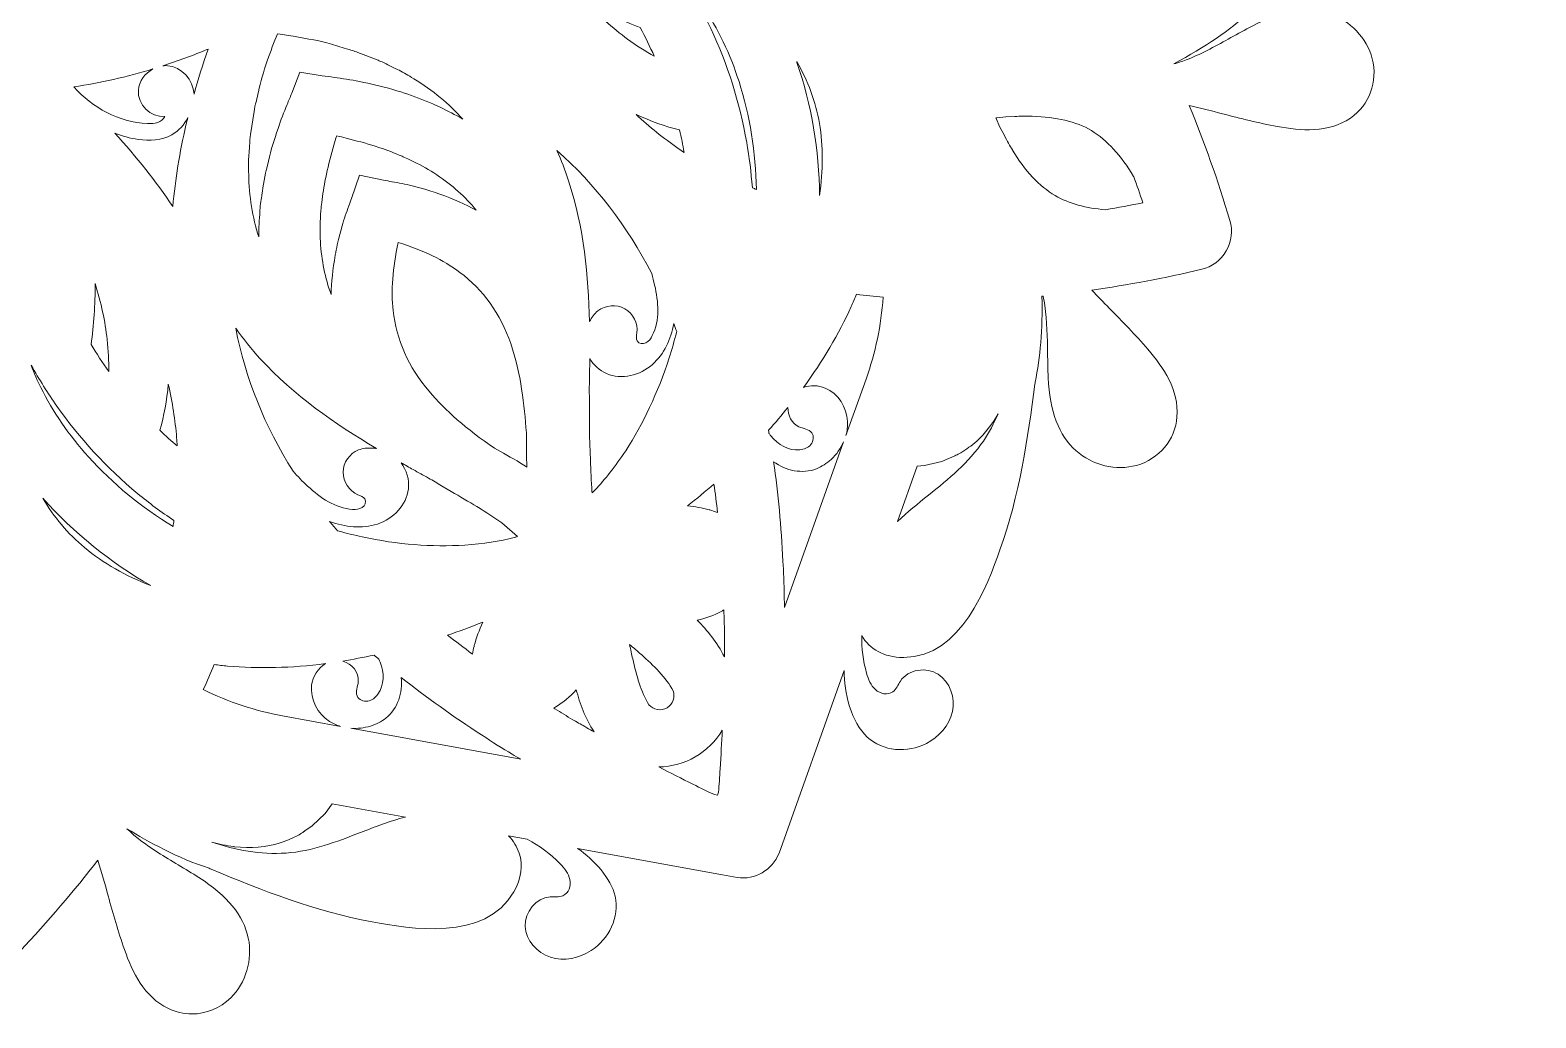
# Model space of a CAD drawing. Header units: millimetres. Extents: x -197 to 1097, y -667 to 136.
# Drawn here: x 808.8 to 997.3, y -234.6 to -110.9 of the extents above; entities that cross this region are included whole.
import ezdxf

# ---------------------------------------------------------------- set-up
doc = ezdxf.new("R2010")
doc.units = ezdxf.units.MM
doc.header["$MEASUREMENT"] = 0
doc.layers.add('Layer 4', color=7, linetype='Continuous')

msp = doc.modelspace()

# ---------------------------------------------------------------- linework, layer by layer
at = {"layer": 'Layer 4', "lineweight": 0}
for points, knots in [([(995.85, -46.25), (995.85, -46.25), (980.12, -27.73), (980.12, -27.73), (982.43, -29.11), (986.17, -30.16), (988.72, -29.37), (991.25, -28.59), (993, -26), (993.12, -23.36), (993.21, -21.59), (992.6, -19.74), (991.29, -18.55), (989.98, -17.35), (987.93, -16.94), (986.35, -17.75), (984.78, -18.57), (983.94, -20.68), (984.72, -22.27), (984.96, -22.76), (985.34, -23.21), (985.4, -23.75), (985.49, -24.54), (984.85, -25.27), (984.09, -25.51), (983.34, -25.76), (982.52, -25.63), (981.75, -25.44), (980.04, -25.02), (978.42, -24.29), (976.93, -23.35), (978.96, -23.37), (980.74, -22.3), (981.96, -20.24), (985.67, -13.98), (979.37, -6.57), (976.35, -3.01), (971.65, 2.53), (965.98, 7.02), (960.58, 11.16), (960.51, 11.21), (960.43, 11.26), (960.35, 11.3), (958.66, 12.84), (951.97, 17.33), (952, 17.4), (952.24, 17.31), (952.46, 17.23), (952.67, 17.15), (954.53, 16.4), (956.32, 15.41), (958.04, 14.45), (958.91, 13.97), (959.8, 13.47), (960.69, 13.01), (964.46, 11.06), (967.62, 10.55), (970.35, 11.44), (972.97, 12.3), (975.08, 14.51), (975.73, 17.09), (976.47, 19.97), (975.39, 22.89), (973, 24.52), (970.2, 26.43), (966.8, 26.13), (963.85, 25.58), (961.53, 25.15), (959.22, 24.55), (956.98, 23.98), (956.17, 23.77), (955.35, 23.56), (954.52, 23.36), (956.13, 27.41), (957.63, 31.71), (958.97, 36.15), (959.35, 37.42), (959.18, 38.81), (958.51, 39.97), (957.84, 41.14), (956.71, 41.98), (955.43, 42.28), (950.12, 43.53), (944.88, 44.49), (939.83, 45.15), (940.86, 46.26), (941.93, 47.36), (942.98, 48.43), (944.59, 50.07), (946.26, 51.78), (947.79, 53.57), (949.74, 55.85), (951.71, 58.65), (951.45, 62.03), (951.23, 64.92), (949.24, 67.3), (946.38, 68.11), (943.82, 68.83), (940.85, 68.11), (938.8, 66.27), (936.66, 64.35), (935.52, 61.36), (935.33, 57.12), (935.28, 56.12), (935.26, 55.1), (935.25, 54.11), (935.22, 52.13), (935.18, 50.09), (934.9, 48.11), (934.81, 47.5), (934.69, 46.9), (934.53, 46.28), (934.62, 49.42), (934.56, 53.61), (933.68, 57.68), (933.68, 57.77), (933.67, 57.86), (933.66, 57.95), (932.79, 64.69), (931.73, 71.85), (929.28, 78.69), (927.72, 83.07), (924.47, 92.16), (917.26, 92.16), (917.22, 92.16), (917.19, 92.16), (917.16, 92.16), (914.69, 92.13), (912.85, 91.08), (911.87, 89.21), (911.87, 89.21), (911.39, 90.54), (911.39, 90.54), (911.36, 92.17), (911.55, 93.8), (912.01, 95.36), (912.22, 96.12), (912.52, 96.9), (913.11, 97.43), (913.7, 97.95), (914.66, 98.15), (915.29, 97.68), (915.73, 97.36), (915.93, 96.8), (916.24, 96.35), (917.22, 94.87), (919.47, 94.55), (920.97, 95.51), (922.46, 96.46), (923.12, 98.45), (922.74, 100.18), (922.37, 101.91), (921.07, 103.36), (919.49, 104.17), (917.14, 105.38), (914.03, 105.16), (912.09, 103.37), (910.45, 101.85), (909.51, 98.97), (909.27, 96.49), (909.27, 96.49), (903.13, 113.69), (903.13, 113.69), (903.13, 113.69), (902.51, 115.43), (902.51, 115.43), (901.68, 117.54), (899.51, 118.78), (897.22, 118.44), (897.22, 118.44), (873.25, 114.07), (873.25, 114.07), (875.61, 115.36), (878.45, 118.11), (879.05, 120.74), (879.63, 123.32), (878.27, 126.12), (876.04, 127.55), (874.55, 128.51), (872.65, 128.91), (870.96, 128.38), (869.27, 127.84), (867.88, 126.27), (867.8, 124.5), (867.72, 122.73), (869.12, 120.94), (870.89, 120.82), (871.44, 120.79), (872.02, 120.89), (872.52, 120.67), (873.25, 120.36), (873.55, 119.43), (873.39, 118.66), (873.23, 117.88), (872.7, 117.24), (872.15, 116.67), (870.71, 115.17), (868.98, 114), (867.09, 113.12), (867.55, 113.7), (867.9, 114.34), (868.1, 115.01), (868.54, 116.49), (868.3, 118.07), (867.38, 119.69), (863.81, 126.04), (854.25, 124.3), (849.65, 123.46), (842.51, 122.15), (835.78, 119.49), (829.5, 116.88), (829.42, 116.84), (829.34, 116.8), (829.27, 116.76), (826.4, 115.84), (823.47, 114.47), (820.09, 112.48), (820.04, 112.55), (819.99, 112.62), (819.94, 112.69), (820.09, 112.81), (820.22, 112.92), (820.36, 113.03), (821.93, 114.27), (823.69, 115.32), (825.38, 116.33), (826.23, 116.84), (827.1, 117.36), (827.95, 117.91), (831.52, 120.2), (833.55, 122.67), (834.14, 125.49), (834.7, 128.18), (833.84, 131.12), (831.94, 132.97), (829.81, 135.05), (826.75, 135.58), (824.14, 134.32), (821.08, 132.86), (819.64, 129.76), (818.64, 126.92), (817.86, 124.7), (817.21, 122.4), (816.59, 120.18), (816.39, 119.44), (816.18, 118.68), (815.96, 117.92), (813.36, 121.19), (810.5, 124.47), (807.46, 127.71), (806.56, 128.67), (805.27, 129.23), (803.92, 129.23), (802.58, 129.23), (801.29, 128.67), (800.39, 127.71), (796.54, 123.61), (793.01, 119.45), (789.87, 115.33), (789.34, 116.97), (788.88, 118.64), (788.42, 120.27), (787.8, 122.49), (787.16, 124.79), (786.38, 127.01), (785.37, 129.85), (783.94, 132.95), (780.88, 134.41), (778.27, 135.67), (775.21, 135.14), (773.08, 133.06), (771.18, 131.21), (770.31, 128.27), (770.88, 125.57), (771.47, 122.76), (773.49, 120.28), (777.07, 118), (777.92, 117.45), (778.79, 116.93), (779.64, 116.42), (781.33, 115.4), (783.09, 114.35), (784.66, 113.12), (785.13, 112.75), (785.59, 112.34), (786.05, 111.9), (782.17, 114.28), (778.94, 115.83), (775.75, 116.85), (775.68, 116.89), (775.6, 116.93), (775.52, 116.97), (769.24, 119.58), (762.51, 122.24), (755.37, 123.55), (750.77, 124.39), (741.21, 126.13), (737.64, 119.78), (736.36, 117.52), (736.4, 115.32), (737.69, 113.5), (737.69, 113.5), (736.57, 113.71), (736.57, 113.71), (735.13, 114.5), (733.81, 115.48), (732.66, 116.67), (732.11, 117.24), (731.59, 117.88), (731.43, 118.66), (731.27, 119.43), (731.57, 120.36), (732.3, 120.67), (732.8, 120.89), (733.38, 120.79), (733.92, 120.82), (735.69, 120.94), (737.1, 122.73), (737.02, 124.5), (736.94, 126.27), (735.55, 127.84), (733.86, 128.38), (732.17, 128.91), (730.27, 128.51), (728.78, 127.55), (726.55, 126.12), (725.19, 123.32), (725.77, 120.74), (726.27, 118.55), (728.31, 116.29), (730.34, 114.84), (730.34, 114.84), (712.39, 118.12), (712.39, 118.12), (712.39, 118.12), (710.58, 118.45), (710.58, 118.45), (708.33, 118.79), (706.17, 117.53), (705.33, 115.38), (705.33, 115.38), (697.08, 92.29), (697.08, 92.29), (697.08, 92.35), (697.09, 92.4), (697.09, 92.45), (697.15, 95.15), (696.19, 98.98), (694.21, 100.81), (692.27, 102.61), (689.15, 102.83), (686.8, 101.62), (685.23, 100.8), (683.93, 99.36), (683.55, 97.62), (683.17, 95.89), (683.84, 93.91), (685.33, 92.95), (686.82, 91.99), (689.07, 92.32), (690.06, 93.79), (690.36, 94.25), (690.56, 94.8), (691, 95.13), (691.64, 95.6), (692.59, 95.4), (693.18, 94.87), (693.77, 94.34), (694.07, 93.57), (694.29, 92.81), (694.93, 90.59), (695.04, 88.25), (694.75, 85.95), (694.55, 86.79), (694.22, 87.55), (693.76, 88.19), (692.71, 89.64), (691.03, 90.42), (688.9, 90.44), (688.87, 90.44), (688.84, 90.44), (688.81, 90.44), (681.59, 90.44), (678.34, 81.35), (676.78, 76.97), (674.34, 70.13), (673.28, 62.97), (672.4, 56.22), (672.39, 56.13), (672.39, 56.05), (672.39, 55.96), (671.73, 52.93), (671.45, 49.61), (671.51, 45.56), (671.51, 45.56), (671.31, 45.54), (671.31, 45.54), (671.25, 45.84), (671.2, 46.12), (671.16, 46.39), (670.88, 48.36), (670.85, 50.41), (670.82, 52.39), (670.8, 53.37), (670.78, 54.39), (670.74, 55.4), (670.54, 59.64), (669.41, 62.63), (667.27, 64.55), (665.22, 66.38), (662.24, 67.11), (659.68, 66.39), (656.82, 65.58), (654.83, 63.19), (654.61, 60.31), (654.35, 56.92), (656.32, 54.13), (658.27, 51.84), (659.81, 50.05), (661.47, 48.35), (663.08, 46.71), (663.72, 46.06), (664.37, 45.39), (665.02, 44.72), (660.89, 44.09), (656.65, 43.28), (652.42, 42.28), (651.13, 41.98), (650.01, 41.14), (649.34, 39.98), (648.67, 38.81), (648.5, 37.42), (648.88, 36.15), (650.48, 30.85), (652.29, 25.78), (654.26, 21.06), (652.47, 21.44), (650.67, 21.9), (648.92, 22.35), (646.69, 22.92), (644.38, 23.51), (642.06, 23.95), (639.11, 24.5), (635.71, 24.8), (632.91, 22.89), (630.52, 21.25), (629.44, 18.33), (630.18, 15.45), (630.83, 12.88), (632.94, 10.66), (635.56, 9.81), (638.29, 8.91), (641.45, 9.43), (645.22, 11.37), (646.11, 11.84), (647, 12.33), (647.86, 12.81), (649.59, 13.77), (651.38, 14.77), (653.24, 15.51), (653.8, 15.74), (654.38, 15.93), (654.99, 16.1), (650.99, 13.93), (648.03, 11.91), (645.56, 9.66), (645.48, 9.62), (645.41, 9.57), (645.34, 9.52), (639.93, 5.39), (634.26, 0.89), (629.56, -4.64), (626.54, -8.2), (620.24, -15.61), (623.96, -21.88), (624.92, -23.51), (626.19, -24.51), (627.72, -24.86), (628.49, -25.03), (629.32, -25.03), (630.18, -24.85), (630.18, -24.85), (629.19, -26.01), (629.19, -26.01), (627.75, -26.9), (626.19, -27.59), (624.54, -28), (623.78, -28.19), (622.95, -28.31), (622.2, -28.07), (621.45, -27.82), (620.8, -27.09), (620.89, -26.31), (620.95, -25.76), (621.33, -25.32), (621.57, -24.83), (622.36, -23.23), (621.52, -21.12), (619.94, -20.31), (618.36, -19.49), (616.31, -19.91), (615, -21.1), (613.69, -22.3), (613.09, -24.15), (613.17, -25.92), (613.3, -28.56), (615.04, -31.15), (617.57, -31.93), (619.74, -32.6), (622.78, -31.93), (625.06, -30.87), (625.06, -30.87), (613.19, -44.85), (613.19, -44.85), (613.19, -44.85), (612, -46.25), (612, -46.25), (610.58, -48.03), (610.59, -50.53), (612.03, -52.33), (612.03, -52.33), (627.91, -71.03), (627.91, -71.03), (627.85, -70.99), (627.79, -70.95), (627.72, -70.91), (625.42, -69.51), (621.62, -68.43), (619.05, -69.23), (616.52, -70.01), (614.77, -72.6), (614.65, -75.24), (614.56, -77.01), (615.17, -78.86), (616.48, -80.05), (617.79, -81.25), (619.84, -81.66), (621.41, -80.85), (622.99, -80.03), (623.83, -77.92), (623.05, -76.33), (622.81, -75.84), (622.43, -75.39), (622.37, -74.85), (622.28, -74.06), (622.92, -73.33), (623.68, -73.09), (624.43, -72.84), (625.25, -72.97), (626.02, -73.16), (628.13, -73.68), (630.1, -74.67), (631.86, -75.95), (631.26, -75.76), (630.65, -75.65), (630.04, -75.65), (628.59, -75.62), (626.54, -76.15), (625, -78.75), (621.29, -85.02), (627.58, -92.43), (630.61, -95.99), (635.31, -101.53), (640.98, -106.02), (646.38, -110.15), (646.45, -110.21), (646.52, -110.25), (646.6, -110.3), (648.98, -112.45), (651.86, -114.44), (655.6, -116.5), (655.59, -116.53), (655.57, -116.56), (655.56, -116.59), (655.12, -116.46), (654.69, -116.31), (654.28, -116.14), (652.43, -115.4), (650.64, -114.41), (648.91, -113.45), (648.05, -112.97), (647.16, -112.47), (646.26, -112.01), (642.5, -110.06), (639.34, -109.55), (636.61, -110.44), (633.99, -111.3), (631.88, -113.51), (631.22, -116.09), (630.49, -118.97), (631.56, -121.88), (633.95, -123.52), (636.75, -125.43), (640.15, -125.13), (643.11, -124.58), (645.43, -124.15), (647.74, -123.55), (649.97, -122.98), (651.04, -122.71), (652.13, -122.42), (653.22, -122.16), (651.65, -126.14), (650.2, -130.35), (648.88, -134.7), (648.5, -135.97), (648.67, -137.36), (649.34, -138.52), (650.01, -139.69), (651.13, -140.53), (652.42, -140.83), (657.58, -142.04), (662.67, -142.98), (667.59, -143.64), (666.42, -144.93), (665.18, -146.2), (663.98, -147.43), (662.37, -149.07), (660.7, -150.77), (659.17, -152.56), (657.21, -154.85), (655.25, -157.64), (655.51, -161.03), (655.73, -163.91), (657.72, -166.3), (660.58, -167.11), (663.13, -167.83), (666.11, -167.1), (668.16, -165.27), (670.3, -163.35), (671.43, -160.36), (671.63, -156.12), (671.68, -155.11), (671.69, -154.09), (671.71, -153.11), (671.74, -151.13), (671.77, -149.08), (672.06, -147.11), (672.14, -146.51), (672.26, -145.91), (672.42, -145.29), (672.3, -149.84), (672.57, -153.41), (673.28, -156.68), (673.28, -156.77), (673.28, -156.86), (673.29, -156.94), (674.17, -163.69), (675.23, -170.85), (677.67, -177.69), (679.24, -182.07), (682.48, -191.16), (689.7, -191.16), (689.73, -191.16), (689.76, -191.16), (689.8, -191.16), (691.81, -191.14), (693.43, -190.43), (694.48, -189.13), (695.01, -188.47), (695.4, -187.67), (695.62, -186.77), (695.62, -186.77), (696.37, -188.84), (696.37, -188.84), (696.42, -190.57), (696.24, -192.3), (695.76, -193.96), (695.55, -194.72), (695.25, -195.5), (694.66, -196.03), (694.07, -196.55), (693.11, -196.75), (692.48, -196.28), (692.04, -195.96), (691.84, -195.4), (691.53, -194.95), (690.55, -193.47), (688.3, -193.15), (686.8, -194.11), (685.31, -195.06), (684.65, -197.04), (685.02, -198.78), (685.4, -200.51), (686.7, -201.96), (688.28, -202.77), (690.63, -203.98), (693.74, -203.76), (695.68, -201.97), (697.37, -200.41), (698.31, -197.4), (698.52, -194.87), (698.52, -194.87), (704.72, -212.24), (704.72, -212.24), (704.72, -212.24), (705.34, -213.98), (705.34, -213.98), (706.18, -216.1), (708.34, -217.34), (710.63, -216.99), (710.63, -216.99), (734.63, -212.61), (734.63, -212.61), (734.59, -212.63), (734.56, -212.65), (734.52, -212.66), (732.16, -213.96), (729.32, -216.71), (728.72, -219.34), (728.14, -221.92), (729.5, -224.72), (731.73, -226.15), (733.22, -227.11), (735.12, -227.51), (736.81, -226.97), (738.5, -226.44), (739.89, -224.87), (739.97, -223.1), (740.05, -221.33), (738.65, -219.54), (736.88, -219.42), (736.33, -219.39), (735.75, -219.49), (735.25, -219.27), (734.52, -218.96), (734.22, -218.03), (734.38, -217.26), (734.54, -216.48), (735.07, -215.84), (735.61, -215.27), (736.84, -213.99), (738.28, -212.95), (739.85, -212.13), (739.46, -212.63), (739.15, -213.17), (738.95, -213.74), (738.39, -215.3), (738.6, -216.96), (739.58, -218.69), (743.15, -225.04), (752.71, -223.29), (757.31, -222.46), (764.45, -221.15), (771.18, -218.49), (777.46, -215.88), (777.54, -215.84), (777.62, -215.8), (777.69, -215.76), (780.79, -214.76), (783.99, -213.23), (787.71, -210.97), (787.73, -210.99), (787.74, -211.01), (787.75, -211.03), (787.37, -211.39), (786.99, -211.72), (786.6, -212.03), (785.03, -213.26), (783.27, -214.31), (781.57, -215.33), (780.73, -215.84), (779.85, -216.36), (779, -216.9), (775.43, -219.19), (773.41, -221.67), (772.82, -224.48), (772.25, -227.18), (773.11, -230.12), (775.02, -231.97), (777.15, -234.04), (780.21, -234.57), (782.82, -233.32), (785.87, -231.85), (787.31, -228.76), (788.31, -225.92), (789.1, -223.7), (789.74, -221.4), (790.36, -219.18), (790.67, -218.06), (791, -216.91), (791.33, -215.77), (794.09, -219.27), (797.13, -222.79), (800.38, -226.26), (801.29, -227.22), (802.58, -227.77), (803.92, -227.77), (805.27, -227.77), (806.56, -227.22), (807.46, -226.26), (811.01, -222.48), (814.29, -218.64), (817.25, -214.83), (817.71, -216.31), (818.13, -217.81), (818.53, -219.27), (819.15, -221.49), (819.8, -223.79), (820.58, -226.01), (821.58, -228.84), (823.02, -231.94), (826.08, -233.41), (827.02, -233.86), (828.02, -234.08), (829.01, -234.08), (830.77, -234.08), (832.52, -233.39), (833.88, -232.06), (835.78, -230.21), (836.64, -227.27), (836.08, -224.57), (835.49, -221.76), (833.46, -219.28), (829.89, -216.99), (829.04, -216.45), (828.17, -215.93), (827.32, -215.42), (825.62, -214.4), (823.87, -213.35), (822.3, -212.12), (821.81, -211.74), (821.35, -211.33), (820.89, -210.88), (823.57, -212.53), (827.24, -214.57), (831.2, -215.84), (831.28, -215.89), (831.36, -215.93), (831.44, -215.96), (837.72, -218.58), (844.44, -221.24), (851.59, -222.54), (856.18, -223.38), (865.75, -225.13), (869.32, -218.78), (870.27, -217.09), (870.49, -215.46), (869.98, -213.93), (869.73, -213.16), (869.28, -212.43), (868.67, -211.78), (868.67, -211.78), (871.01, -212.21), (871.01, -212.21), (872.52, -213.02), (873.91, -214.03), (875.11, -215.27), (875.65, -215.84), (876.18, -216.48), (876.34, -217.26), (876.5, -218.03), (876.2, -218.96), (875.47, -219.27), (874.97, -219.49), (874.39, -219.39), (873.85, -219.42), (872.07, -219.54), (870.67, -221.33), (870.75, -223.1), (870.83, -224.87), (872.22, -226.44), (873.91, -226.97), (875.6, -227.51), (877.5, -227.11), (878.99, -226.15), (881.22, -224.72), (882.58, -221.92), (882, -219.34), (881.49, -217.11), (879.37, -214.8), (877.3, -213.35), (877.3, -213.35), (895.46, -216.67), (895.46, -216.67), (895.46, -216.67), (897.27, -217), (897.27, -217), (899.52, -217.33), (901.68, -216.08), (902.52, -213.93), (902.52, -213.93), (910.68, -191.08), (910.68, -191.08), (910.63, -193.78), (911.59, -197.59), (913.56, -199.41), (915.5, -201.21), (918.61, -201.43), (920.97, -200.22), (922.54, -199.4), (923.84, -197.96), (924.22, -196.22), (924.6, -194.49), (923.93, -192.51), (922.44, -191.55), (920.95, -190.59), (918.7, -190.92), (917.71, -192.39), (917.41, -192.85), (917.21, -193.4), (916.77, -193.73), (916.13, -194.2), (915.18, -194), (914.59, -193.47), (914, -192.94), (913.7, -192.17), (913.48, -191.41), (913.04, -189.87), (912.85, -188.28), (912.87, -186.68), (913.87, -188.42), (915.66, -189.41), (918.05, -189.44), (918.08, -189.44), (918.12, -189.44), (918.15, -189.44), (925.36, -189.44), (928.61, -180.34), (930.18, -175.96), (932.62, -169.12), (933.68, -161.97), (934.55, -155.22), (934.57, -155.13), (934.57, -155.05), (934.57, -154.96), (935.24, -151.85), (935.52, -148.41), (935.44, -144.2), (935.48, -144.19), (935.53, -144.19), (935.57, -144.18), (935.66, -144.6), (935.74, -144.99), (935.79, -145.38), (936.08, -147.36), (936.11, -149.4), (936.14, -151.38), (936.16, -152.37), (936.17, -153.39), (936.22, -154.4), (936.42, -158.63), (937.55, -161.63), (939.69, -163.54), (941.74, -165.38), (944.72, -166.1), (947.27, -165.38), (950.13, -164.58), (952.12, -162.19), (952.34, -159.3), (952.6, -155.92), (950.64, -153.13), (948.68, -150.84), (947.15, -149.05), (945.48, -147.35), (943.87, -145.7), (943.15, -144.96), (942.41, -144.21), (941.68, -143.44), (946.14, -142.8), (950.76, -141.93), (955.43, -140.83), (956.72, -140.53), (957.84, -139.69), (958.51, -138.52), (959.18, -137.36), (959.35, -135.97), (958.97, -134.7), (957.45, -129.67), (955.74, -124.84), (953.88, -120.32), (955.28, -120.64), (956.67, -121), (958.03, -121.35), (960.27, -121.92), (962.57, -122.51), (964.89, -122.94), (967.85, -123.49), (971.25, -123.8), (974.05, -121.88), (976.44, -120.25), (977.51, -117.33), (976.78, -114.45), (976.13, -111.88), (974.01, -109.66), (971.39, -108.8), (968.67, -107.91), (965.51, -108.42), (961.74, -110.37), (960.84, -110.84), (959.95, -111.33), (959.09, -111.81), (957.36, -112.77), (955.57, -113.77), (953.72, -114.51), (953.16, -114.73), (952.57, -114.93), (951.95, -115.1), (955.92, -112.95), (958.95, -110.89), (961.4, -108.66), (961.48, -108.62), (961.55, -108.57), (961.62, -108.52), (967.02, -104.39), (972.69, -99.89), (977.39, -94.36), (980.42, -90.8), (986.71, -83.39), (983, -77.12), (981.66, -74.86), (979.66, -73.8), (977.37, -74.05), (977.37, -74.05), (978.66, -72.54), (978.66, -72.54), (980.08, -71.67), (981.61, -71), (983.23, -70.6), (983.99, -70.41), (984.82, -70.29), (985.57, -70.53), (986.32, -70.78), (986.97, -71.51), (986.88, -72.29), (986.82, -72.84), (986.44, -73.28), (986.2, -73.77), (985.41, -75.37), (986.25, -77.48), (987.83, -78.29), (989.41, -79.11), (991.46, -78.69), (992.77, -77.5), (994.08, -76.3), (994.68, -74.45), (994.6, -72.68), (994.47, -70.04), (992.72, -67.45), (990.2, -66.67), (988.05, -66.01), (985.04, -66.65), (982.77, -67.7), (982.77, -67.7), (994.66, -53.7), (994.66, -53.7), (994.66, -53.7), (995.85, -52.3), (995.85, -52.3), (997.27, -50.52), (997.27, -48.03), (995.85, -46.25)], [0, 0, 0, 0, 1, 1, 1, 2, 2, 2, 3, 3, 3, 4, 4, 4, 5, 5, 5, 6, 6, 6, 7, 7, 7, 8, 8, 8, 9, 9, 9, 10, 10, 10, 11, 11, 11, 12, 12, 12, 13, 13, 13, 14, 14, 14, 15, 15, 15, 16, 16, 16, 17, 17, 17, 18, 18, 18, 19, 19, 19, 20, 20, 20, 21, 21, 21, 22, 22, 22, 23, 23, 23, 24, 24, 24, 25, 25, 25, 26, 26, 26, 27, 27, 27, 28, 28, 28, 29, 29, 29, 30, 30, 30, 31, 31, 31, 32, 32, 32, 33, 33, 33, 34, 34, 34, 35, 35, 35, 36, 36, 36, 37, 37, 37, 38, 38, 38, 39, 39, 39, 40, 40, 40, 41, 41, 41, 42, 42, 42, 43, 43, 43, 44, 44, 44, 45, 45, 45, 46, 46, 46, 47, 47, 47, 48, 48, 48, 49, 49, 49, 50, 50, 50, 51, 51, 51, 52, 52, 52, 53, 53, 53, 54, 54, 54, 55, 55, 55, 56, 56, 56, 57, 57, 57, 58, 58, 58, 59, 59, 59, 60, 60, 60, 61, 61, 61, 62, 62, 62, 63, 63, 63, 64, 64, 64, 65, 65, 65, 66, 66, 66, 67, 67, 67, 68, 68, 68, 69, 69, 69, 70, 70, 70, 71, 71, 71, 72, 72, 72, 73, 73, 73, 74, 74, 74, 75, 75, 75, 76, 76, 76, 77, 77, 77, 78, 78, 78, 79, 79, 79, 80, 80, 80, 81, 81, 81, 82, 82, 82, 83, 83, 83, 84, 84, 84, 85, 85, 85, 86, 86, 86, 87, 87, 87, 88, 88, 88, 89, 89, 89, 90, 90, 90, 91, 91, 91, 92, 92, 92, 93, 93, 93, 94, 94, 94, 95, 95, 95, 96, 96, 96, 97, 97, 97, 98, 98, 98, 99, 99, 99, 100, 100, 100, 101, 101, 101, 102, 102, 102, 103, 103, 103, 104, 104, 104, 105, 105, 105, 106, 106, 106, 107, 107, 107, 108, 108, 108, 109, 109, 109, 110, 110, 110, 111, 111, 111, 112, 112, 112, 113, 113, 113, 114, 114, 114, 115, 115, 115, 116, 116, 116, 117, 117, 117, 118, 118, 118, 119, 119, 119, 120, 120, 120, 121, 121, 121, 122, 122, 122, 123, 123, 123, 124, 124, 124, 125, 125, 125, 126, 126, 126, 127, 127, 127, 128, 128, 128, 129, 129, 129, 130, 130, 130, 131, 131, 131, 132, 132, 132, 133, 133, 133, 134, 134, 134, 135, 135, 135, 136, 136, 136, 137, 137, 137, 138, 138, 138, 139, 139, 139, 140, 140, 140, 141, 141, 141, 142, 142, 142, 143, 143, 143, 144, 144, 144, 145, 145, 145, 146, 146, 146, 147, 147, 147, 148, 148, 148, 149, 149, 149, 150, 150, 150, 151, 151, 151, 152, 152, 152, 153, 153, 153, 154, 154, 154, 155, 155, 155, 156, 156, 156, 157, 157, 157, 158, 158, 158, 159, 159, 159, 160, 160, 160, 161, 161, 161, 162, 162, 162, 163, 163, 163, 164, 164, 164, 165, 165, 165, 166, 166, 166, 167, 167, 167, 168, 168, 168, 169, 169, 169, 170, 170, 170, 171, 171, 171, 172, 172, 172, 173, 173, 173, 174, 174, 174, 175, 175, 175, 176, 176, 176, 177, 177, 177, 178, 178, 178, 179, 179, 179, 180, 180, 180, 181, 181, 181, 182, 182, 182, 183, 183, 183, 184, 184, 184, 185, 185, 185, 186, 186, 186, 187, 187, 187, 188, 188, 188, 189, 189, 189, 190, 190, 190, 191, 191, 191, 192, 192, 192, 193, 193, 193, 194, 194, 194, 195, 195, 195, 196, 196, 196, 197, 197, 197, 198, 198, 198, 199, 199, 199, 200, 200, 200, 201, 201, 201, 202, 202, 202, 203, 203, 203, 204, 204, 204, 205, 205, 205, 206, 206, 206, 207, 207, 207, 208, 208, 208, 209, 209, 209, 210, 210, 210, 211, 211, 211, 212, 212, 212, 213, 213, 213, 214, 214, 214, 215, 215, 215, 216, 216, 216, 217, 217, 217, 218, 218, 218, 219, 219, 219, 220, 220, 220, 221, 221, 221, 222, 222, 222, 223, 223, 223, 224, 224, 224, 225, 225, 225, 226, 226, 226, 227, 227, 227, 228, 228, 228, 229, 229, 229, 230, 230, 230, 231, 231, 231, 232, 232, 232, 233, 233, 233, 234, 234, 234, 235, 235, 235, 236, 236, 236, 237, 237, 237, 238, 238, 238, 239, 239, 239, 240, 240, 240, 241, 241, 241, 242, 242, 242, 243, 243, 243, 244, 244, 244, 245, 245, 245, 246, 246, 246, 247, 247, 247, 248, 248, 248, 249, 249, 249, 250, 250, 250, 251, 251, 251, 252, 252, 252, 253, 253, 253, 254, 254, 254, 255, 255, 255, 256, 256, 256, 257, 257, 257, 258, 258, 258, 259, 259, 259, 260, 260, 260, 261, 261, 261, 262, 262, 262, 263, 263, 263, 264, 264, 264, 265, 265, 265, 266, 266, 266, 267, 267, 267, 268, 268, 268, 269, 269, 269, 270, 270, 270, 271, 271, 271, 272, 272, 272, 273, 273, 273, 274, 274, 274, 275, 275, 275, 276, 276, 276, 277, 277, 277, 278, 278, 278, 279, 279, 279, 280, 280, 280, 281, 281, 281, 282, 282, 282, 283, 283, 283, 284, 284, 284, 285, 285, 285, 286, 286, 286, 287, 287, 287, 288, 288, 288, 289, 289, 289, 290, 290, 290, 291, 291, 291, 292, 292, 292, 293, 293, 293, 294, 294, 294, 295, 295, 295, 296, 296, 296, 297, 297, 297, 298, 298, 298, 299, 299, 299, 300, 300, 300, 301, 301, 301, 302, 302, 302, 303, 303, 303, 304, 304, 304, 305, 305, 305, 306, 306, 306, 307, 307, 307, 308, 308, 308, 309, 309, 309, 310, 310, 310, 311, 311, 311, 312, 312, 312, 313, 313, 313, 314, 314, 314, 315, 315, 315, 316, 316, 316, 317, 317, 317, 318, 318, 318, 319, 319, 319, 320, 320, 320, 321, 321, 321, 322, 322, 322, 323, 323, 323, 324, 324, 324, 325, 325, 325, 326, 326, 326, 327, 327, 327, 328, 328, 328, 329, 329, 329, 330, 330, 330, 331, 331, 331, 332, 332, 332, 333, 333, 333, 334, 334, 334, 335, 335, 335, 336, 336, 336, 337, 337, 337, 338, 338, 338, 339, 339, 339, 340, 340, 340, 341, 341, 341, 342, 342, 342, 343, 343, 343, 344, 344, 344, 345, 345, 345, 346, 346, 346, 347, 347, 347, 348, 348, 348, 349, 349, 349, 350, 350, 350, 350]), ([(899.18, -130.63), (899.03, -128.66), (898.8, -126.75), (898.47, -124.93), (897.58, -119.9), (896.07, -115.11), (893.98, -110.69), (893.14, -108.9), (892.19, -107.12), (891.15, -105.38), (891.83, -106.2), (892.42, -107), (892.96, -107.82), (894.88, -110.68), (896.41, -113.87), (897.51, -117.32), (898.87, -121.57), (899.61, -126.21), (899.68, -130.83), (899.51, -130.76), (899.35, -130.69), (899.18, -130.63)], [0, 0, 0, 0, 1, 1, 1, 2, 2, 2, 3, 3, 3, 4, 4, 4, 5, 5, 5, 6, 6, 6, 7, 7, 7, 7]), ([(886.91, -114.15), (885.8, -113.52), (884.68, -112.8), (883.57, -112), (881.69, -110.63), (879.88, -108.99), (878.1, -107.06), (880.52, -108.53), (882.83, -109.68), (885.13, -110.56), (885.77, -111.73), (886.36, -112.93), (886.91, -114.15)], [0, 0, 0, 0, 1, 1, 1, 2, 2, 2, 3, 3, 3, 4, 4, 4, 4]), ([(847.29, -112.89), (847.65, -113), (848.01, -113.11), (848.37, -113.21), (848.86, -113.35), (849.32, -113.47), (849.78, -113.67), (849.78, -113.67), (852.32, -114.64), (852.32, -114.64), (852.75, -114.82), (853.22, -115.05), (853.72, -115.3), (854.04, -115.46), (854.36, -115.62), (854.76, -115.81), (855.31, -116.05), (855.9, -116.41), (856.52, -116.79), (856.52, -116.79), (856.79, -116.96), (856.79, -116.96), (859.17, -118.4), (861.23, -120.11), (862.95, -122.03), (861.99, -121.46), (861.03, -120.99), (860.09, -120.54), (860.09, -120.54), (859.42, -120.21), (859.42, -120.21), (859.42, -120.21), (859.19, -120.11), (859.19, -120.11), (858.91, -120), (858.63, -119.89), (858.34, -119.78), (858.34, -119.78), (858.21, -119.72), (858.21, -119.72), (857.1, -119.28), (855.95, -118.83), (854.69, -118.48), (853.26, -118), (851.88, -117.71), (850.54, -117.43), (850.54, -117.43), (850.01, -117.31), (850.01, -117.31), (848.92, -117.08), (847.85, -116.93), (846.82, -116.79), (846.32, -116.72), (845.82, -116.66), (845.33, -116.58), (845.33, -116.58), (842.52, -116.13), (842.52, -116.13), (842.52, -116.13), (841.51, -118.78), (841.51, -118.78), (841.33, -119.24), (841.14, -119.7), (840.94, -120.2), (840.55, -121.16), (840.14, -122.14), (839.8, -123.19), (839.8, -123.19), (839.63, -123.72), (839.63, -123.72), (839.21, -125.02), (838.77, -126.36), (838.47, -127.83), (838.13, -129.1), (837.95, -130.32), (837.78, -131.5), (837.78, -131.5), (837.76, -131.63), (837.76, -131.63), (837.71, -131.93), (837.67, -132.24), (837.61, -132.62), (837.61, -132.62), (837.58, -132.86), (837.58, -132.86), (837.56, -133.09), (837.55, -133.33), (837.53, -133.56), (837.46, -134.61), (837.38, -135.68), (837.39, -136.77), (836.6, -134.32), (836.18, -131.68), (836.13, -128.9), (836.13, -128.9), (836.12, -128.68), (836.12, -128.68), (836.1, -127.91), (836.09, -127.19), (836.16, -126.48), (836.19, -126.14), (836.21, -125.81), (836.23, -125.46), (836.23, -125.46), (836.23, -125.41), (836.23, -125.41), (836.27, -124.86), (836.3, -124.34), (836.35, -123.95), (836.35, -123.95), (836.8, -121.07), (836.8, -121.07), (836.84, -120.69), (836.96, -120.23), (837.09, -119.73), (837.18, -119.37), (837.27, -119), (837.35, -118.62), (837.62, -117.36), (838.01, -116.08), (838.44, -114.72), (838.44, -114.72), (838.44, -114.72), (838.44, -114.72), (838.87, -113.53), (839.3, -112.41), (839.73, -111.33), (841.52, -111.6), (843.26, -111.9), (844.89, -112.23), (845.87, -112.46), (846.61, -112.67), (847.29, -112.89)], [0, 0, 0, 0, 1, 1, 1, 2, 2, 2, 3, 3, 3, 4, 4, 4, 5, 5, 5, 6, 6, 6, 7, 7, 7, 8, 8, 8, 9, 9, 9, 10, 10, 10, 11, 11, 11, 12, 12, 12, 13, 13, 13, 14, 14, 14, 15, 15, 15, 16, 16, 16, 17, 17, 17, 18, 18, 18, 19, 19, 19, 20, 20, 20, 21, 21, 21, 22, 22, 22, 23, 23, 23, 24, 24, 24, 25, 25, 25, 26, 26, 26, 27, 27, 27, 28, 28, 28, 29, 29, 29, 30, 30, 30, 31, 31, 31, 32, 32, 32, 33, 33, 33, 34, 34, 34, 35, 35, 35, 36, 36, 36, 37, 37, 37, 38, 38, 38, 39, 39, 39, 40, 40, 40, 41, 41, 41, 42, 42, 42, 43, 43, 43, 44, 44, 44, 44]), ([(825.96, -115.33), (825.77, -115.31), (825.58, -115.32), (825.39, -115.34), (827.31, -114.72), (829.2, -114.02), (831.04, -113.25), (830.39, -115.16), (829.81, -117.03), (829.29, -118.9), (829.29, -118.89), (829.29, -118.88), (829.29, -118.87), (829.21, -117.1), (827.73, -115.47), (825.96, -115.33)], [0, 0, 0, 0, 1, 1, 1, 2, 2, 2, 3, 3, 3, 4, 4, 4, 5, 5, 5, 5]), ([(907.59, -131.57), (907.55, -125.94), (906.58, -120.23), (904.77, -114.92), (904.76, -114.88), (904.74, -114.83), (904.73, -114.79), (906.14, -117.19), (907.13, -119.87), (907.58, -122.55), (908.05, -125.42), (908.05, -128.45), (907.59, -131.57)], [0, 0, 0, 0, 1, 1, 1, 2, 2, 2, 3, 3, 3, 4, 4, 4, 4]), ([(814.23, -117.99), (817.56, -117.48), (820.89, -116.72), (824.14, -115.73), (823.15, -116.27), (822.39, -117.27), (822.32, -118.4), (822.2, -120.16), (823.86, -121.86), (825.62, -121.69), (825.32, -122.47), (824.3, -122.62), (823.46, -122.57), (819.8, -122.37), (816.62, -120.62), (814.23, -117.99)], [0, 0, 0, 0, 1, 1, 1, 2, 2, 2, 3, 3, 3, 4, 4, 4, 5, 5, 5, 5]), ([(828.28, -122.79), (827.49, -126.14), (826.94, -129.55), (826.63, -132.96), (824.53, -129.83), (822.1, -126.77), (819.36, -123.78), (820.31, -124.15), (821.29, -124.42), (822.3, -124.56), (823.72, -124.76), (825.25, -124.71), (826.5, -123.99), (827.38, -123.5), (828.05, -122.7), (828.53, -121.8), (828.44, -122.13), (828.36, -122.46), (828.28, -122.79)], [0, 0, 0, 0, 1, 1, 1, 2, 2, 2, 3, 3, 3, 4, 4, 4, 5, 5, 5, 6, 6, 6, 6]), ([(884.63, -121.44), (886.45, -122.29), (888.26, -122.94), (890.06, -123.38), (890.29, -124.32), (890.48, -125.26), (890.64, -126.18), (890.39, -126.01), (890.15, -125.85), (889.91, -125.69), (888.06, -124.42), (886.29, -123), (884.63, -121.44)], [0, 0, 0, 0, 1, 1, 1, 2, 2, 2, 3, 3, 3, 4, 4, 4, 4]), ([(943.38, -133.36), (940.98, -133.19), (938.81, -132.58), (937.1, -131.6), (935.09, -130.41), (933.29, -128.49), (931.75, -125.9), (931.75, -125.9), (931.73, -125.86), (931.73, -125.86), (931.42, -125.37), (931.1, -124.8), (930.69, -124), (930.69, -124), (930.18, -123.01), (930.18, -123.01), (930.18, -123.01), (929.71, -121.95), (929.71, -121.95), (929.69, -121.92), (929.68, -121.89), (929.67, -121.86), (929.71, -121.86), (929.75, -121.86), (929.79, -121.85), (929.79, -121.85), (930.9, -121.74), (930.9, -121.74), (930.9, -121.74), (932.06, -121.69), (932.06, -121.69), (932.68, -121.66), (933.42, -121.63), (934.23, -121.67), (937.2, -121.73), (939.7, -122.33), (941.63, -123.44), (943.57, -124.65), (945.35, -126.59), (946.91, -129.2), (946.91, -129.2), (946.93, -129.23), (946.93, -129.23), (947.32, -130.29), (947.7, -131.39), (948.07, -132.5), (946.5, -132.81), (944.93, -133.1), (943.38, -133.36)], [0, 0, 0, 0, 1, 1, 1, 2, 2, 2, 3, 3, 3, 4, 4, 4, 5, 5, 5, 6, 6, 6, 7, 7, 7, 8, 8, 8, 9, 9, 9, 10, 10, 10, 11, 11, 11, 12, 12, 12, 13, 13, 13, 14, 14, 14, 15, 15, 15, 16, 16, 16, 16]), ([(853.02, -129.67), (853.02, -129.67), (850.01, -129.05), (850.01, -129.05), (850.01, -129.05), (849.01, -131.95), (849.01, -131.95), (848.9, -132.26), (848.79, -132.58), (848.67, -132.9), (848.37, -133.7), (848.06, -134.54), (847.83, -135.4), (847.83, -135.4), (847.37, -137.09), (847.37, -137.09), (847.24, -137.57), (847.16, -138), (847.09, -138.43), (847.09, -138.43), (847.08, -138.49), (847.08, -138.49), (847.05, -138.65), (847.02, -138.81), (846.97, -139.04), (846.66, -140.85), (846.48, -142.47), (846.45, -143.98), (845.69, -141.94), (845.24, -139.72), (845.11, -137.35), (845.03, -136.3), (845.08, -135.17), (845.13, -133.99), (845.13, -133.99), (845.16, -133.46), (845.16, -133.46), (845.2, -133.14), (845.24, -132.81), (845.28, -132.47), (845.4, -131.43), (845.52, -130.45), (845.76, -129.46), (845.76, -129.46), (845.78, -129.34), (845.78, -129.34), (845.99, -128.18), (846.32, -127), (846.67, -125.74), (846.67, -125.74), (846.79, -125.3), (846.79, -125.3), (846.9, -124.9), (847.02, -124.51), (847.15, -124.13), (847.53, -124.21), (847.93, -124.3), (848.33, -124.4), (848.33, -124.4), (848.78, -124.52), (848.78, -124.52), (850.04, -124.84), (851.23, -125.15), (852.43, -125.58), (852.43, -125.58), (852.55, -125.62), (852.55, -125.62), (853.44, -125.87), (854.36, -126.26), (855.33, -126.68), (855.33, -126.68), (855.46, -126.73), (855.46, -126.73), (855.72, -126.84), (855.97, -126.95), (856.23, -127.06), (856.23, -127.06), (856.73, -127.32), (856.73, -127.32), (857.77, -127.85), (858.75, -128.36), (859.67, -129), (861.59, -130.27), (863.25, -131.76), (864.62, -133.43), (863.28, -132.7), (861.78, -132.04), (860.04, -131.41), (859.9, -131.36), (859.75, -131.31), (859.58, -131.25), (859.58, -131.25), (859.52, -131.23), (859.52, -131.23), (859.15, -131.1), (858.72, -130.95), (858.2, -130.8), (858.2, -130.8), (856.6, -130.39), (856.6, -130.39), (855.73, -130.15), (854.9, -130), (854.1, -129.86), (854.1, -129.86), (854.06, -129.86), (854.06, -129.86), (853.71, -129.8), (853.36, -129.74), (853.02, -129.67)], [0, 0, 0, 0, 1, 1, 1, 2, 2, 2, 3, 3, 3, 4, 4, 4, 5, 5, 5, 6, 6, 6, 7, 7, 7, 8, 8, 8, 9, 9, 9, 10, 10, 10, 11, 11, 11, 12, 12, 12, 13, 13, 13, 14, 14, 14, 15, 15, 15, 16, 16, 16, 17, 17, 17, 18, 18, 18, 19, 19, 19, 20, 20, 20, 21, 21, 21, 22, 22, 22, 23, 23, 23, 24, 24, 24, 25, 25, 25, 26, 26, 26, 27, 27, 27, 28, 28, 28, 29, 29, 29, 30, 30, 30, 31, 31, 31, 32, 32, 32, 33, 33, 33, 34, 34, 34, 35, 35, 35, 36, 36, 36, 36]), ([(883.21, -145.77), (882.18, -145.18), (880.79, -145.29), (879.85, -146.03), (879.4, -146.39), (879.06, -146.87), (878.8, -147.37), (878.67, -141.73), (878.1, -135.66), (876.17, -129.73), (875.74, -128.42), (875.25, -127.15), (874.71, -125.93), (879.51, -130.19), (883.54, -135.44), (886.58, -141.37), (886.71, -141.84), (886.84, -142.32), (886.95, -142.8), (887.43, -144.9), (887.62, -147.2), (886.65, -149.13), (886.47, -149.5), (886.23, -149.86), (885.86, -150.05), (885.49, -150.23), (884.97, -150.16), (884.76, -149.8), (884.59, -149.5), (884.69, -149.13), (884.73, -148.78), (884.88, -147.6), (884.25, -146.36), (883.21, -145.77)], [0, 0, 0, 0, 1, 1, 1, 2, 2, 2, 3, 3, 3, 4, 4, 4, 5, 5, 5, 6, 6, 6, 7, 7, 7, 8, 8, 8, 9, 9, 9, 10, 10, 10, 11, 11, 11, 11]), ([(870.77, -165.47), (870.77, -165.47), (870.16, -165.09), (870.16, -165.09), (869, -164.4), (867.86, -163.76), (866.9, -163.23), (863.35, -160.79), (860.75, -158.53), (858.72, -156.1), (856.14, -153.09), (854.59, -149.59), (854.22, -145.98), (853.92, -143.52), (854.13, -140.73), (854.86, -137.47), (858.03, -138.46), (860.49, -139.66), (862.56, -141.21), (865.46, -143.33), (867.67, -146.42), (868.94, -150.14), (870.22, -153.87), (870.64, -157.87), (870.89, -161.3), (870.89, -162.63), (870.9, -163.66), (870.92, -164.66), (870.92, -164.66), (870.94, -165.06), (870.94, -165.06), (870.95, -165.23), (870.95, -165.41), (870.96, -165.59), (870.9, -165.55), (870.83, -165.51), (870.77, -165.47)], [0, 0, 0, 0, 1, 1, 1, 2, 2, 2, 3, 3, 3, 4, 4, 4, 5, 5, 5, 6, 6, 6, 7, 7, 7, 8, 8, 8, 9, 9, 9, 10, 10, 10, 11, 11, 11, 12, 12, 12, 12]), ([(818.62, -153.61), (817.83, -152.51), (817.09, -151.38), (816.39, -150.23), (816.76, -147.83), (816.93, -145.27), (816.89, -142.6), (817.66, -145.03), (818.17, -147.35), (818.41, -149.62), (818.56, -151), (818.63, -152.33), (818.62, -153.61)], [0, 0, 0, 0, 1, 1, 1, 2, 2, 2, 3, 3, 3, 4, 4, 4, 4]), ([(913.41, -154.58), (913.41, -154.58), (910.89, -161.64), (910.89, -161.64), (911.05, -161.07), (911.13, -160.49), (911.1, -159.9), (911.02, -158.12), (909.93, -156.38), (908.3, -155.7), (907.44, -155.34), (906.44, -155.32), (905.57, -155.62), (908.01, -152.31), (910.01, -148.92), (911.56, -145.5), (911.79, -144.99), (912.02, -144.47), (912.23, -143.95), (913.31, -144.1), (914.42, -144.23), (915.55, -144.33), (915.31, -147.84), (914.59, -151.28), (913.41, -154.58)], [0, 0, 0, 0, 1, 1, 1, 2, 2, 2, 3, 3, 3, 4, 4, 4, 5, 5, 5, 6, 6, 6, 7, 7, 7, 8, 8, 8, 8]), ([(837.58, -152.04), (841.84, -156.67), (846.84, -160.12), (852.13, -163.27), (851.96, -163.25), (851.78, -163.23), (851.6, -163.22), (851.01, -163.18), (850.41, -163.24), (849.86, -163.45), (848.75, -163.89), (847.96, -165.04), (847.95, -166.24), (847.94, -167.43), (848.71, -168.59), (849.8, -169.06), (850.12, -169.19), (850.5, -169.29), (850.67, -169.59), (850.88, -169.95), (850.68, -170.44), (850.34, -170.67), (849.99, -170.89), (849.55, -170.92), (849.14, -170.89), (846.99, -170.76), (845.09, -169.45), (843.51, -167.98), (842.87, -167.39), (842.26, -166.76), (841.68, -166.1), (838.14, -160.51), (835.7, -154.44), (834.51, -148.21), (835.43, -149.52), (836.45, -150.8), (837.58, -152.04)], [0, 0, 0, 0, 1, 1, 1, 2, 2, 2, 3, 3, 3, 4, 4, 4, 5, 5, 5, 6, 6, 6, 7, 7, 7, 8, 8, 8, 9, 9, 9, 10, 10, 10, 11, 11, 11, 12, 12, 12, 12]), ([(879.47, -168.48), (879.35, -168.6), (879.23, -168.72), (879.12, -168.84), (879.11, -168.79), (879.11, -168.74), (879.1, -168.69), (879.1, -168.69), (879.1, -168.66), (879.1, -168.66), (879.01, -167.38), (878.96, -166.03), (878.91, -164.72), (878.88, -163.83), (878.85, -162.94), (878.8, -162.03), (878.8, -162.03), (878.8, -161.35), (878.8, -161.35), (878.8, -160.14), (878.81, -158.89), (878.79, -157.64), (878.79, -157.02), (878.77, -156.41), (878.76, -155.86), (878.78, -155), (878.8, -154.15), (878.81, -153.3), (878.82, -152.86), (878.82, -152.42), (878.82, -151.98), (879.3, -152.81), (880.03, -153.5), (880.92, -153.89), (882.81, -154.71), (885.14, -154.11), (886.68, -152.74), (888.15, -151.44), (888.98, -149.56), (889.35, -147.63), (889.47, -147.95), (889.59, -148.27), (889.71, -148.6), (889.4, -149.84), (889.1, -150.9), (888.78, -151.91), (887.33, -156.3), (885.5, -160.22), (883.33, -163.55), (882.02, -165.51), (880.76, -167.12), (879.47, -168.48)], [0, 0, 0, 0, 1, 1, 1, 2, 2, 2, 3, 3, 3, 4, 4, 4, 5, 5, 5, 6, 6, 6, 7, 7, 7, 8, 8, 8, 9, 9, 9, 10, 10, 10, 11, 11, 11, 12, 12, 12, 13, 13, 13, 14, 14, 14, 15, 15, 15, 16, 16, 16, 17, 17, 17, 17]), ([(826.66, -173.03), (822.71, -170.64), (819.07, -167.65), (816.07, -164.32), (813.6, -161.58), (811.59, -158.65), (810.1, -155.62), (810.1, -155.62), (810.1, -155.61), (810.1, -155.61), (809.66, -154.75), (809.27, -153.84), (808.9, -152.84), (809.9, -154.62), (810.98, -156.34), (812.12, -157.96), (814.91, -161.96), (818.32, -165.65), (822.25, -168.93), (823.65, -170.09), (825.16, -171.21), (826.77, -172.29), (826.74, -172.53), (826.7, -172.78), (826.66, -173.03)], [0, 0, 0, 0, 1, 1, 1, 2, 2, 2, 3, 3, 3, 4, 4, 4, 5, 5, 5, 6, 6, 6, 7, 7, 7, 8, 8, 8, 8]), ([(825.01, -160.99), (825.53, -159.18), (825.89, -157.26), (826.06, -155.23), (826.58, -157.46), (826.93, -159.7), (827.11, -161.95), (827.13, -162.28), (827.15, -162.61), (827.17, -162.95), (826.47, -162.35), (825.75, -161.71), (825.01, -160.99)], [0, 0, 0, 0, 1, 1, 1, 2, 2, 2, 3, 3, 3, 4, 4, 4, 4]), ([(901.26, -161.37), (901.24, -161.25), (901.22, -161.12), (901.2, -160.99), (902.05, -160.04), (902.87, -159.09), (903.64, -158.12), (903.61, -159.12), (904.08, -160.14), (905, -160.54), (905.55, -160.78), (906.24, -160.82), (906.61, -161.3), (906.93, -161.72), (906.84, -162.36), (906.51, -162.77), (906.17, -163.18), (905.64, -163.38), (905.11, -163.44), (903.72, -163.58), (902.36, -162.78), (901.49, -161.68), (901.41, -161.58), (901.34, -161.48), (901.26, -161.37)], [0, 0, 0, 0, 1, 1, 1, 2, 2, 2, 3, 3, 3, 4, 4, 4, 5, 5, 5, 6, 6, 6, 7, 7, 7, 8, 8, 8, 8]), ([(928.1, -162.33), (926.3, -165.02), (923.72, -167.1), (921.23, -169.11), (919.92, -170.16), (918.59, -171.24), (917.35, -172.41), (917.35, -172.41), (919.82, -165.49), (919.82, -165.49), (919.82, -165.49), (920.74, -165.4), (920.74, -165.4), (920.74, -165.4), (922.9, -164.88), (922.9, -164.88), (922.9, -164.88), (924.52, -164.19), (924.52, -164.19), (924.52, -164.19), (924.66, -164.12), (924.66, -164.12), (924.86, -164.04), (925.07, -163.94), (925.28, -163.81), (925.28, -163.81), (926.05, -163.29), (926.05, -163.29), (926.05, -163.29), (926.09, -163.26), (926.09, -163.26), (926.15, -163.22), (926.21, -163.18), (926.29, -163.12), (926.57, -162.93), (926.95, -162.67), (927.28, -162.34), (928.3, -161.4), (929.19, -160.26), (929.94, -158.93), (929.43, -160.1), (928.83, -161.24), (928.1, -162.33)], [0, 0, 0, 0, 1, 1, 1, 2, 2, 2, 3, 3, 3, 4, 4, 4, 5, 5, 5, 6, 6, 6, 7, 7, 7, 8, 8, 8, 9, 9, 9, 10, 10, 10, 11, 11, 11, 12, 12, 12, 13, 13, 13, 14, 14, 14, 14]), ([(903.2, -183.18), (903.19, -182.73), (903.18, -182.29), (903.18, -181.88), (903.17, -180.19), (903.08, -178.59), (903.01, -177.39), (902.8, -173.07), (902.41, -168.89), (901.84, -164.92), (903.36, -166.06), (905.43, -166.49), (907.2, -165.81), (907.88, -165.54), (908.5, -165.12), (909.04, -164.63), (909.71, -164.01), (910.25, -163.25), (910.61, -162.42), (910.61, -162.42), (903.2, -183.18), (903.2, -183.18)], [0, 0, 0, 0, 1, 1, 1, 2, 2, 2, 3, 3, 3, 4, 4, 4, 5, 5, 5, 6, 6, 6, 7, 7, 7, 7]), ([(855.2, -165.05), (855.7, -165.34), (856.21, -165.63), (856.71, -165.91), (857.35, -166.26), (857.98, -166.61), (858.64, -166.97), (858.64, -166.97), (858.85, -167.09), (858.85, -167.09), (859.39, -167.41), (859.93, -167.74), (860.49, -168.07), (860.49, -168.07), (861.46, -168.64), (861.46, -168.64), (862.57, -169.29), (863.69, -169.94), (864.71, -170.55), (864.71, -170.55), (864.89, -170.66), (864.89, -170.66), (865.8, -171.24), (866.84, -171.9), (867.84, -172.56), (867.84, -172.56), (869.77, -174.3), (869.77, -174.3), (869.64, -174.34), (869.51, -174.38), (869.38, -174.41), (867.55, -174.88), (865.52, -175.2), (863.19, -175.36), (859.08, -175.63), (854.76, -175.29), (850.34, -174.34), (849.37, -174.14), (848.37, -173.89), (847.23, -173.56), (846.89, -173.17), (846.57, -172.78), (846.26, -172.4), (848.17, -173.11), (850.32, -173.37), (852.25, -172.73), (854.22, -172.07), (855.9, -170.36), (856.13, -168.3), (856.26, -167.15), (855.89, -165.98), (855.2, -165.05)], [0, 0, 0, 0, 1, 1, 1, 2, 2, 2, 3, 3, 3, 4, 4, 4, 5, 5, 5, 6, 6, 6, 7, 7, 7, 8, 8, 8, 9, 9, 9, 10, 10, 10, 11, 11, 11, 12, 12, 12, 13, 13, 13, 14, 14, 14, 15, 15, 15, 16, 16, 16, 17, 17, 17, 17]), ([(891.07, -170.44), (892.21, -169.55), (893.31, -168.65), (894.37, -167.72), (894.54, -168.89), (894.69, -170.08), (894.82, -171.3), (894.48, -171.17), (894.16, -171.06), (893.87, -170.97), (893.87, -170.97), (893.76, -170.94), (893.76, -170.94), (892.9, -170.72), (892.01, -170.55), (891.07, -170.44)], [0, 0, 0, 0, 1, 1, 1, 2, 2, 2, 3, 3, 3, 4, 4, 4, 5, 5, 5, 5]), ([(815.59, -175.68), (813.48, -173.92), (811.72, -171.83), (810.36, -169.48), (814.19, -173.81), (818.84, -177.57), (823.88, -180.44), (820.74, -179.24), (817.96, -177.64), (815.59, -175.68)], [0, 0, 0, 0, 1, 1, 1, 2, 2, 2, 3, 3, 3, 3]), ([(895.68, -188.32), (895.68, -188.32), (895.68, -188.33), (895.68, -188.33), (895.68, -188.66), (895.68, -189), (895.68, -189.34), (894.77, -187.54), (893.56, -186.07), (892.28, -184.77), (893.42, -184.52), (894.4, -184.16), (895.28, -183.67), (895.39, -183.61), (895.51, -183.55), (895.62, -183.48), (895.62, -183.48), (895.62, -183.57), (895.62, -183.57), (895.65, -184.41), (895.68, -185.37), (895.69, -186.22), (895.68, -186.91), (895.68, -187.61), (895.68, -188.32)], [0, 0, 0, 0, 1, 1, 1, 2, 2, 2, 3, 3, 3, 4, 4, 4, 5, 5, 5, 6, 6, 6, 7, 7, 7, 8, 8, 8, 8]), ([(865.43, -185.02), (864.98, -186.01), (864.63, -186.98), (864.36, -187.96), (864.36, -187.96), (864.34, -188.06), (864.34, -188.06), (864.27, -188.34), (864.21, -188.66), (864.15, -189.01), (863.07, -188.22), (862.03, -187.44), (861.01, -186.64), (862.42, -186.17), (863.88, -185.63), (865.43, -185.02)], [0, 0, 0, 0, 1, 1, 1, 2, 2, 2, 3, 3, 3, 4, 4, 4, 5, 5, 5, 5]), ([(886.24, -195.36), (885.24, -193.78), (884.68, -191.65), (884.2, -189.61), (884.07, -189.05), (883.94, -188.45), (883.81, -187.81), (884.32, -188.24), (884.82, -188.66), (885.29, -189.08), (886.77, -190.41), (888.42, -191.97), (889.26, -193.61), (889.39, -193.98), (889.39, -194.41), (889.27, -194.79), (889.15, -195.15), (888.84, -195.54), (888.51, -195.73), (888.12, -195.95), (887.66, -196.03), (887.28, -195.95), (886.88, -195.87), (886.51, -195.65), (886.24, -195.36)], [0, 0, 0, 0, 1, 1, 1, 2, 2, 2, 3, 3, 3, 4, 4, 4, 5, 5, 5, 6, 6, 6, 7, 7, 7, 8, 8, 8, 8]), ([(830.44, -193.47), (830.92, -192.42), (831.37, -191.37), (831.8, -190.33), (832.35, -190.4), (832.92, -190.46), (833.48, -190.51), (837.4, -190.86), (841.45, -190.76), (845.76, -190.2), (844.82, -190.76), (844.15, -191.82), (844.01, -192.92), (843.79, -194.68), (844.75, -196.49), (846.24, -197.45), (846.67, -197.72), (847.14, -197.92), (847.62, -198.07), (847.62, -198.07), (840.38, -196.75), (840.38, -196.75), (836.94, -196.12), (833.59, -195.02), (830.44, -193.47)], [0, 0, 0, 0, 1, 1, 1, 2, 2, 2, 3, 3, 3, 4, 4, 4, 5, 5, 5, 6, 6, 6, 7, 7, 7, 8, 8, 8, 8]), ([(847.9, -189.89), (849.18, -189.68), (850.49, -189.43), (851.82, -189.15), (852.03, -189.32), (852.24, -189.49), (852.44, -189.67), (852.49, -189.78), (852.55, -189.9), (852.6, -190.02), (853.11, -191.32), (853.13, -192.9), (852.3, -194.04), (851.99, -194.46), (851.55, -194.82), (851.03, -194.91), (850.51, -194.99), (849.91, -194.75), (849.71, -194.26), (849.47, -193.71), (849.78, -193.09), (849.85, -192.49), (849.99, -191.3), (849.04, -190.22), (847.9, -189.89)], [0, 0, 0, 0, 1, 1, 1, 2, 2, 2, 3, 3, 3, 4, 4, 4, 5, 5, 5, 6, 6, 6, 7, 7, 7, 8, 8, 8, 8]), ([(848.92, -198.3), (849.75, -198.37), (850.58, -198.27), (851.37, -198.03), (852.07, -197.81), (852.74, -197.48), (853.31, -197.02), (854.79, -195.84), (855.45, -193.83), (855.23, -191.95), (858.34, -194.41), (861.71, -196.82), (865.28, -199.13), (866.68, -200.06), (867.87, -200.83), (869.1, -201.54), (869.46, -201.75), (869.82, -201.97), (870.18, -202.19), (870.18, -202.19), (848.92, -198.3), (848.92, -198.3)], [0, 0, 0, 0, 1, 1, 1, 2, 2, 2, 3, 3, 3, 4, 4, 4, 5, 5, 5, 6, 6, 6, 7, 7, 7, 7]), ([(878.46, -198.23), (878.46, -198.23), (878.2, -198.09), (878.2, -198.09), (877.69, -197.79), (877.17, -197.49), (876.7, -197.23), (875.96, -196.79), (875.2, -196.31), (874.46, -195.85), (874.46, -195.85), (874.33, -195.77), (874.33, -195.77), (874.42, -195.72), (874.5, -195.67), (874.59, -195.62), (875.5, -195.07), (876.34, -194.37), (877.14, -193.48), (877.59, -195.2), (878.25, -197.03), (879.36, -198.76), (879.06, -198.58), (878.76, -198.41), (878.46, -198.23)], [0, 0, 0, 0, 1, 1, 1, 2, 2, 2, 3, 3, 3, 4, 4, 4, 5, 5, 5, 6, 6, 6, 7, 7, 7, 8, 8, 8, 8]), ([(895.15, -203.39), (895.1, -204.39), (895.01, -205.44), (894.94, -206.31), (894.94, -206.31), (894.8, -206.68), (894.8, -206.68), (894.8, -206.68), (894.43, -206.61), (894.43, -206.61), (893.68, -206.26), (892.69, -205.8), (891.73, -205.3), (890.39, -204.63), (888.95, -203.91), (887.47, -203.15), (889.07, -203.11), (890.65, -202.68), (892.03, -201.89), (893.41, -201.09), (894.59, -199.93), (895.42, -198.56), (895.35, -200.07), (895.25, -201.65), (895.15, -203.39)], [0, 0, 0, 0, 1, 1, 1, 2, 2, 2, 3, 3, 3, 4, 4, 4, 5, 5, 5, 6, 6, 6, 7, 7, 7, 8, 8, 8, 8]), ([(850.12, -211.36), (847.13, -212.52), (844.05, -213.71), (840.82, -213.93), (837.57, -214.14), (834.46, -213.56), (831.52, -212.55), (832.41, -212.81), (833.32, -213), (834.26, -213.13), (834.26, -213.13), (834.31, -213.14), (834.31, -213.14), (836.41, -213.36), (838.36, -213.2), (840.07, -212.66), (840.61, -212.51), (841.04, -212.31), (841.36, -212.16), (841.43, -212.13), (841.5, -212.09), (841.65, -212.03), (841.65, -212.03), (842.19, -211.78), (842.19, -211.78), (842.19, -211.78), (842.44, -211.64), (842.44, -211.64), (842.67, -211.51), (842.86, -211.37), (843.03, -211.25), (843.06, -211.23), (843.09, -211.21), (843.17, -211.16), (843.17, -211.16), (844.08, -210.51), (844.08, -210.51), (844.08, -210.51), (845.69, -208.97), (845.69, -208.97), (845.69, -208.97), (846.6, -207.75), (846.6, -207.75), (846.6, -207.75), (855.75, -209.42), (855.75, -209.42), (853.82, -209.93), (851.95, -210.66), (850.12, -211.36)], [0, 0, 0, 0, 1, 1, 1, 2, 2, 2, 3, 3, 3, 4, 4, 4, 5, 5, 5, 6, 6, 6, 7, 7, 7, 8, 8, 8, 9, 9, 9, 10, 10, 10, 11, 11, 11, 12, 12, 12, 13, 13, 13, 14, 14, 14, 15, 15, 15, 16, 16, 16, 16])]:
    msp.add_open_spline(points, degree=3, knots=knots, dxfattribs=at)

doc.saveas('drawing.dxf')
